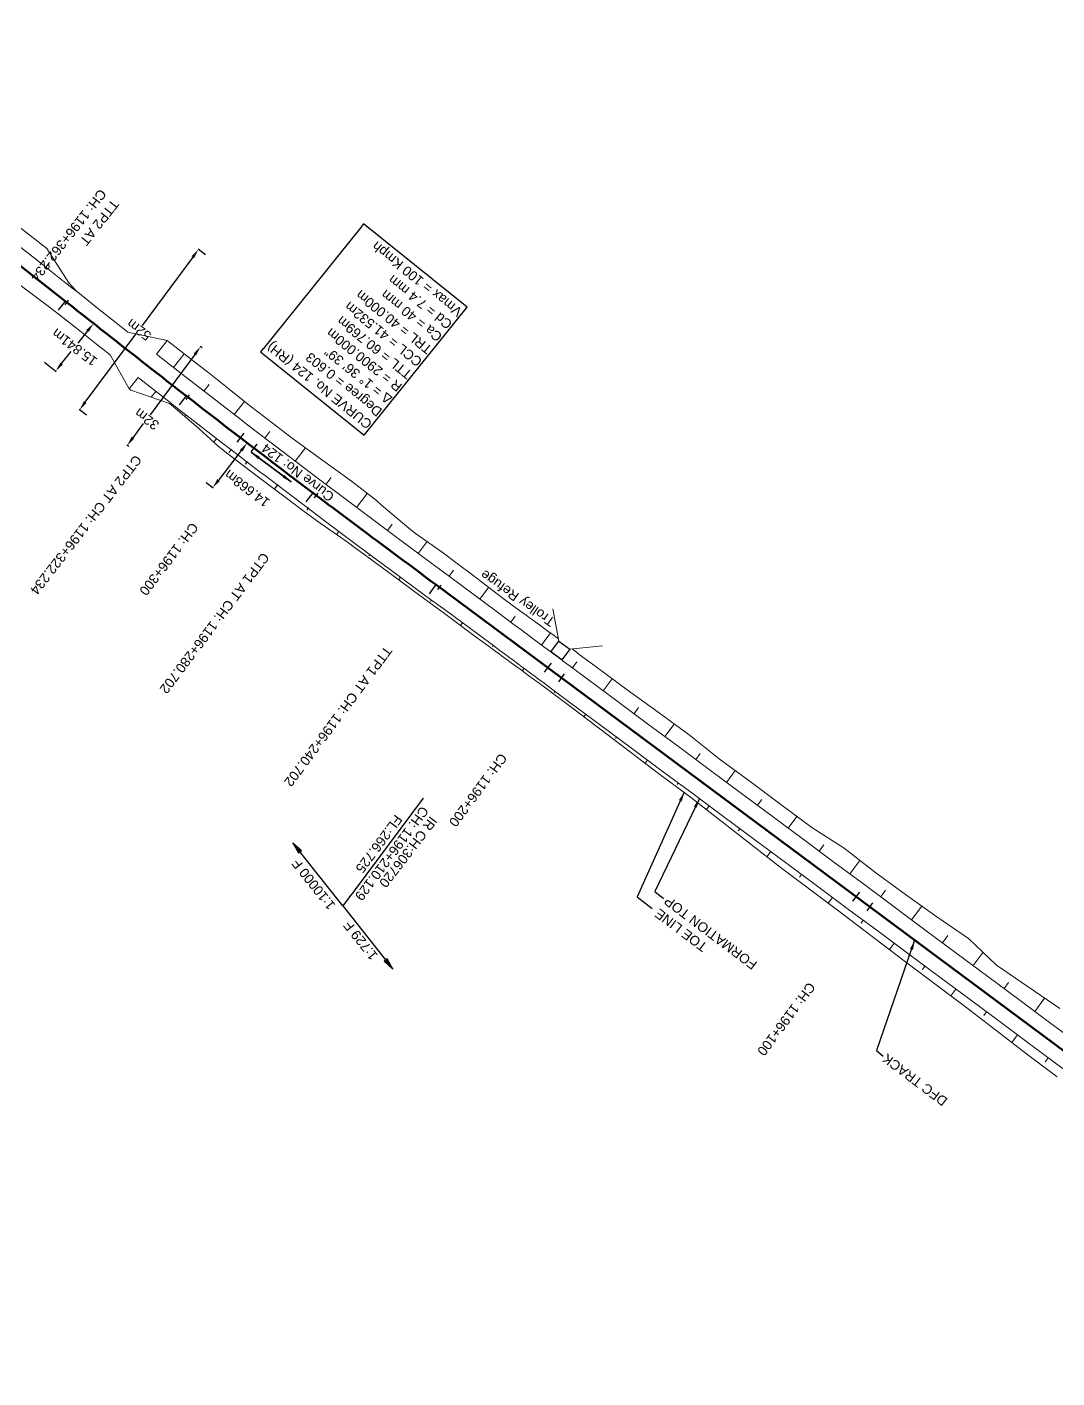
# Model space of a CAD drawing. Header units: metres. Extents: x 638322 to 644522, y 3380053 to 3384620.
# Drawn here: x 639283.6 to 639551.8, y 3383632.1 to 3383983.9 of the extents above; entities that cross this region are included whole.
import ezdxf
from ezdxf.enums import TextEntityAlignment as Align

# ---------------------------------------------------------------- set-up
doc = ezdxf.new("R2010")
doc.units = ezdxf.units.M
doc.header["$MEASUREMENT"] = 0
doc.linetypes.add('CENTER2', pattern=[1.125, 0.75, -0.125, 0.125, -0.125])
doc.layers.get('Defpoints').update_dxf_attribs({"lineweight": 0})
for name, color, linetype, lineweight in [('C-ALIG-DG-CURVE', 1, 'CENTER2', 70), ('C-ALIG-DG-LINE', 1, 'CENTER2', 70), ('C-ALIG-DG-SPIRAL', 1, 'CENTER2', 70), ('C-ALIG-LABL-DG', 1, 'Continuous', 25), ('C-ALIG-LABL-DG-MARK', 1, 'Continuous', 25), ('Chainage', 7, 'Continuous', 0), ('Geometry Survey Points', 7, 'Continuous', 0), ('Proposed Curve_Details', 10, 'Continuous', 0), ('PROPOSED DFCC TOE LINE', 239, 'Continuous', 0), ('PROPOSED DFCC TOE SLOPES', 239, 'Continuous', 0), ('PROPOSED DFCC TRACK', 1, 'Continuous', 0), ('PROPOSED FORMATION LINE - PLAN', 187, 'Continuous', 0)]:
    doc.layers.add(name, color=color, linetype=linetype, lineweight=lineweight)
for name, color, linetype in [('C-ROAD-TEXT', 11, 'Continuous'), ('Dimension', 10, 'Continuous'), ('Layer3', 1, 'Continuous'), ('Trolley Refuse', 10, 'Continuous')]:
    doc.layers.add(name, color=color, linetype=linetype)
doc.styles.add('Arial', font='arial.ttf')
doc.styles.get("Standard").update_dxf_attribs({"font": 'arial.ttf'})
doc.styles.add('Style-Arial', font='arial.ttf')
doc.dimstyles.new('ISO-25', dxfattribs={"dimtxt": 2.5, "dimasz": 2.5, "dimexe": 1.25, "dimexo": 0.625, "dimtad": 1, "dimtxsty": 'Standard', "dimcen": 2.5, "dimadec": 0, "dimazin": 0, "dimtfac": 1, "dimtmove": 0, "dimatfit": 3, "dimfxl": 1, "dimarcsym": 0})
doc.dimstyles.get("Standard").update_dxf_attribs({"dimtxt": 2.5, "dimasz": 2.5, "dimexe": 0.18, "dimexo": 0.0625, "dimgap": 0.09, "dimtad": 0, "dimtih": 1, "dimtoh": 1, "dimdec": 3, "dimzin": 0, "dimdsep": 46, "dimtxsty": 'Standard', "dimcen": 0.09, "dimazin": 0, "dimtfac": 1, "dimtdec": 3, "dimtofl": 0, "dimtmove": 0, "dimatfit": 3, "dimfxl": 1, "dimtolj": 1, "dimtzin": 0, "dimarcsym": 0})

# ---------------------------------------------------------------- blocks, each defined once
blk = doc.blocks.new('*D453')
at = {"layer": 'Defpoints', "color": 0, "transparency": 16777216}
for p in [(639297.8569758534, 3383909.141367697), (639300.8930918018, 3383906.732920218), (639288.0119639076, 3383896.730635035)]:
    blk.add_point(p, dxfattribs=at)
at = {"layer": 'Dimension', "color": 0, "lineweight": -2, "transparency": 16777216}
for p, q in [((639297.9549053139, 3383909.063683588), (639300.9910212622, 3383906.655236109)), ((639299.3394096233, 3383904.774331009), (639296.8418070646, 3383901.625825165)), ((639292.6017620342, 3383896.280776766), (639295.0993645936, 3383899.429282611)), ((639288.1098933681, 3383896.652950926), (639291.1460093164, 3383894.244503448))]:
    blk.add_line(p, q, dxfattribs=at)
at = {"layer": 'Dimension', "color": 0, "transparency": 16777216}
for points in [[(639299.0129780886, 3383905.033278039), (639299.6658411582, 3383904.51538398), (639300.8930918018, 3383906.732920218)], [(639292.2753304995, 3383896.539723795), (639292.9281935692, 3383896.021829736), (639291.048079856, 3383894.322187557)]]:
    blk.add_solid(points, dxfattribs=at)
at = {"layer": 'Dimension', "color": 0, "lineweight": 0, "transparency": 16777216, "insert": (639295.9705858289, 3383900.527553888), "char_height": 2.5, "attachment_point": 5, "rotation": 143, "style": 'Style-Arial'}
blk.add_mtext('\\A1;15.841m', dxfattribs=at)
blk = doc.blocks.new('TerminatorOpen_0.5')
at = {"color": 0, "linetype": 'ByBlock', "lineweight": -2}
for q in [(-1, 0.25), (-1, 0), (-1, -0.25)]:
    blk.add_line((0, 0), q, dxfattribs=at)
blk = doc.blocks.new('*D447')
at = {"layer": 'Defpoints', "color": 0, "transparency": 16777216}
for p in [(639329.3165232255, 3383900.270905477), (639309.7004543259, 3383874.979472059), (639310.2444237622, 3383874.575714055)]:
    blk.add_point(p, dxfattribs=at)
at = {"layer": 'Dimension', "color": 0, "lineweight": -2, "transparency": 16777216}
for p, q in [((639327.2825371718, 3383898.667214732), (639315.631384122, 3383882.970012204)), ((639329.2161507881, 3383900.345406308), (639328.6721813518, 3383900.749164311)), ((639311.1904709432, 3383876.986920808), (639313.9597976366, 3383880.717940543)), ((639310.1440513248, 3383874.650214886), (639309.6000818885, 3383875.05397289))]:
    blk.add_line(p, q, dxfattribs=at)
at = {"layer": 'Dimension', "color": 0, "transparency": 16777216}
for points in [[(639326.9479623805, 3383898.915550835), (639327.6171119635, 3383898.418878629), (639328.7725537892, 3383900.67466348)], [(639310.8558961519, 3383877.235256911), (639311.5250457348, 3383876.738584705), (639309.7004543259, 3383874.979472059)]]:
    blk.add_solid(points, dxfattribs=at)
at = {"layer": 'Dimension', "color": 0, "lineweight": 0, "transparency": 16777216, "insert": (639314.7955908794, 3383881.843976374), "char_height": 2.5, "attachment_point": 5, "rotation": 143, "style": 'Style-Arial'}
blk.add_mtext('\\A1;32m', dxfattribs=at)
blk = doc.blocks.new('*D448')
at = {"layer": 'Defpoints', "color": 0, "transparency": 16777216}
for p in [(639330.1697856272, 3383924.54224516), (639297.2433527864, 3383884.222391332), (639299.1841759135, 3383882.782312664)]:
    blk.add_point(p, dxfattribs=at)
at = {"layer": 'Dimension', "color": 0, "lineweight": -2, "transparency": 16777216}
for p, q in [((639326.7392697178, 3383923.974634754), (639313.5712621324, 3383906.227844778)), ((639330.0694011736, 3383924.616729799), (639328.1285780466, 3383926.056808467)), ((639298.7330455692, 3383886.230080405), (639311.9010531558, 3383903.976870382)), ((639299.0837914599, 3383882.856797304), (639297.1429683326, 3383884.296875971))]:
    blk.add_line(p, q, dxfattribs=at)
at = {"layer": 'Dimension', "color": 0, "transparency": 16777216}
for points in [[(639326.4046548721, 3383924.222916885), (639327.0738845633, 3383923.726352624), (639328.2289625003, 3383925.982323827)], [(639298.3984307235, 3383886.478362536), (639299.0676604146, 3383885.981798274), (639297.2433527864, 3383884.222391332)]]:
    blk.add_solid(points, dxfattribs=at)
at = {"layer": 'Dimension', "color": 0, "lineweight": 0, "transparency": 16777216, "insert": (639312.7361576436, 3383905.10235758), "char_height": 2.5, "attachment_point": 5, "rotation": 143, "style": 'Style-Arial'}
blk.add_mtext('\\A1;52m', dxfattribs=at)
blk = doc.blocks.new('*D472')
at = {"layer": 'Defpoints', "color": 0, "transparency": 16777216}
for p in [(639339.1067824916, 3383877.006085504), (639330.164683731, 3383865.378937718), (639331.9722180888, 3383863.988815993)]:
    blk.add_point(p, dxfattribs=at)
at = {"layer": 'Dimension', "color": 0, "lineweight": -2, "transparency": 16777216}
for p, q in [((639339.2058681543, 3383876.929881623), (639341.0134025121, 3383875.539759898)), ((639339.390239236, 3383873.634250523), (639333.4962957022, 3383865.970529248)), ((639330.2637693938, 3383865.302733837), (639332.0713037516, 3383863.912612112))]:
    blk.add_line(p, q, dxfattribs=at)
at = {"layer": 'Dimension', "color": 0, "transparency": 16777216}
for points in [[(639339.0599536931, 3383873.888263458), (639339.7205247786, 3383873.380237587), (639340.9143168493, 3383875.615963779)], [(639333.1660101593, 3383866.224542184), (639333.8265812448, 3383865.716516313), (639331.9722180888, 3383863.988815993)]]:
    blk.add_solid(points, dxfattribs=at)
at = {"layer": 'Dimension', "color": 0, "lineweight": 0, "transparency": 16777216, "insert": (639340.9050792386, 3383863.742883548), "char_height": 2.5, "attachment_point": 5, "rotation": 143, "style": 'Style-Arial'}
blk.add_mtext('\\A1;14.668m', dxfattribs=at)
blk = doc.blocks.new('Tick Hor')
at = {"color": 1}
blk.add_lwpolyline([(-0.5, 0), (0.5, 0)], dxfattribs=at)
blk = doc.blocks.new('Direction')
h = blk.add_hatch(color=256)
h.dxf.hatch_style = 1
h.paths.add_polyline_path([(-5.536879674100476, 0), (-4.745279411985507, -0.12904957342937), (-4.745279411985507, 0.1348171825749205)])
blk.add_lwpolyline([(-5.536879674100476, 0), (-4.745279411985507, -0.12904957342937), (-4.745279411985507, 0.1348171825749205)], close=True)
blk.add_lwpolyline([(0, 0), (-5.536879674099964, 0)])

msp = doc.modelspace()

# ---------------------------------------------------------------- linework, layer by layer
at = {"color": 1}
for points in [[(639293.5371965193, 3383911.611823081), (639294.418073314, 3383912.80467497)], [(639325.0177062409, 3383886.934490501), (639325.8985830356, 3383888.127342391)], [(639358.4806845894, 3383861.338070147), (639359.361561384, 3383862.530922037)], [(639390.5377337172, 3383837.414432619), (639391.4186105119, 3383838.607284509)]]:
    msp.add_lwpolyline(points, dxfattribs=at)
at = {"layer": 'C-ALIG-DG-LINE', "color": 1, "linetype": 'Continuous', "lineweight": 50, "flags": 128}
for points in [[(639293.5362509077, 3383912.542929498), (639222.178050091, 3383968.726036779)], [(642209.1874147663, 3381744.753001574), (639390.0661458884, 3383838.715355854)]]:
    msp.add_lwpolyline(points, dxfattribs=at)
at = {"layer": 'C-ALIG-DG-SPIRAL', "color": 1, "linetype": 'Continuous', "lineweight": 50, "flags": 128}
for points in [[(639325.0208940936, 3383887.870870828), (639324.0017840061, 3383888.66229168), (639322.9830147874, 3383889.454151274), (639321.9645752545, 3383890.246434845), (639320.9464542066, 3383891.039127643), (639319.9286404246, 3383891.832214931), (639318.9111226732, 3383892.625681987), (639317.8938896998, 3383893.4195141), (639316.8769302368, 3383894.213696571), (639315.8602330011, 3383895.008214713), (639314.8437866952, 3383895.803053851), (639313.8275800076, 3383896.598199321), (639312.8116016138, 3383897.393636468), (639311.7958401766, 3383898.189350647), (639310.7802843472, 3383898.985327224), (639309.764922765, 3383899.781551572), (639308.7497440588, 3383900.578009072), (639307.7347368476, 3383901.374685115), (639306.7198897408, 3383902.171565098), (639305.7051913391, 3383902.968634424), (639304.690630235, 3383903.765878505), (639303.6761950135, 3383904.563282756), (639302.6618742525, 3383905.3608326), (639301.6476565241, 3383906.158513463), (639300.6335303942, 3383906.956310777), (639299.619484424, 3383907.754209975), (639298.6055071702, 3383908.552196498), (639297.5915871861, 3383909.350255786), (639296.5777130213, 3383910.148373283), (639295.5638732231, 3383910.946534436), (639294.5500563373, 3383911.744724691), (639293.5362509077, 3383912.542929498)], [(639390.0661458884, 3383838.715355854), (639389.0303066489, 3383839.484751352), (639387.9944784525, 3383840.254161717), (639386.9586723432, 3383841.023601816), (639385.9228993658, 3383841.793086514), (639384.8871705674, 3383842.562630676), (639383.8514969976, 3383843.332249165), (639382.8158897092, 3383844.10195684), (639381.7803597586, 3383844.871768558), (639380.7449182072, 3383845.641699175), (639379.7095761208, 3383846.411763538), (639378.6743445715, 3383847.181976494), (639377.6392346378, 3383847.952352885), (639376.604257405, 3383848.722907546), (639375.5694239661, 3383849.493655307), (639374.5347454224, 3383850.264610991), (639373.5002328844, 3383851.035789417), (639372.4658974719, 3383851.807205393), (639371.4317503149, 3383852.578873723), (639370.3978025545, 3383853.3508092), (639369.364065343, 3383854.123026611), (639368.3305498452, 3383854.895540731), (639367.2972672384, 3383855.668366327), (639366.2642287131, 3383856.441518158), (639365.2314454743, 3383857.215010969), (639364.1989287413, 3383857.988859495), (639363.1666897488, 3383858.76307846), (639362.1347397474, 3383859.537682576), (639361.1030900042, 3383860.312686543), (639360.0717518035, 3383861.088105045), (639359.0407364477, 3383861.863952758), (639358.0100552569, 3383862.640244339)]]:
    msp.add_lwpolyline(points, dxfattribs=at)
at = {"layer": 'C-ALIG-LABL-DG', "color": 1, "linetype": 'Continuous', "lineweight": 25}
for p, q in [((639293.5362489633, 3383912.542931107), (639293.5362489633, 3383912.542931107)), ((639325.0208921606, 3383887.870872451), (639325.0208921606, 3383887.870872451)), ((639358.0100524182, 3383862.640246666), (639358.0100524182, 3383862.640246666)), ((639390.0661430488, 3383838.71535818), (639390.0661430488, 3383838.71535818))]:
    msp.add_line(p, q, dxfattribs=at)
at = {"layer": 'C-ALIG-LABL-DG-MARK', "color": 1, "linetype": 'Continuous', "lineweight": 25}
for p, q in [((639293.5362509077, 3383912.542929498), (639291.680419094, 3383910.185836314)), ((639325.0208940936, 3383887.870870828), (639323.1813620998, 3383885.501034959)), ((639358.0100552569, 3383862.640244339), (639356.2046499818, 3383860.244307822)), ((639390.0661458884, 3383838.715355854), (639388.2773071171, 3383836.307025343))]:
    msp.add_line(p, q, dxfattribs=at)
at = {"layer": 'Chainage', "color": 1, "lineweight": 0, "flags": 128}
for points in [[(639293.9776349167, 3383912.208249026), (639293.9776349167, 3383912.208249026)], [(639325.4581446383, 3383887.530916446), (639325.4581446383, 3383887.530916446)], [(639358.9211229866, 3383861.934496092), (639358.9211229866, 3383861.934496092)], [(639390.978144143, 3383838.010854434), (639390.978144143, 3383838.010854434)]]:
    msp.add_lwpolyline(points, dxfattribs=at)
at = {"layer": 'Geometry Survey Points', "color": 1, "linetype": 'Continuous', "flags": 128}
for points in [[(639293.9776349167, 3383912.208249026), (639293.9859775103, 3383912.138032211), (639293.9776349167, 3383912.208249026), (639294.0478517318, 3383912.21659162), (639293.9776349167, 3383912.208249026), (639293.9692923231, 3383912.27846584), (639293.9776349167, 3383912.208249026), (639293.9074181017, 3383912.199906432)], [(639293.9776349167, 3383912.208249026), (639293.9859775103, 3383912.138032211), (639293.9776349167, 3383912.208249026), (639294.0478517318, 3383912.21659162), (639293.9776349167, 3383912.208249026), (639293.9692923231, 3383912.27846584), (639293.9776349167, 3383912.208249026), (639293.9074181017, 3383912.199906432)], [(639325.4581446383, 3383887.530916446), (639325.4669712835, 3383887.460758836), (639325.4581446383, 3383887.530916446), (639325.528302249, 3383887.539743092), (639325.4581446383, 3383887.530916446), (639325.4493179929, 3383887.601074057), (639325.4581446383, 3383887.530916446), (639325.3879870275, 3383887.5220898)], [(639325.4581446383, 3383887.530916446), (639325.4669712835, 3383887.460758836), (639325.4581446383, 3383887.530916446), (639325.528302249, 3383887.539743092), (639325.4581446383, 3383887.530916446), (639325.4493179929, 3383887.601074057), (639325.4581446383, 3383887.530916446), (639325.3879870275, 3383887.5220898)], [(639358.9211229866, 3383861.934496092), (639358.9309678974, 3383861.864474111), (639358.9211229866, 3383861.934496092), (639358.9911449669, 3383861.944341003), (639358.9211229866, 3383861.934496092), (639358.9112780758, 3383862.004518072), (639358.9211229866, 3383861.934496092), (639358.8511010063, 3383861.924651181)], [(639358.9211229866, 3383861.934496092), (639358.9309678974, 3383861.864474111), (639358.9211229866, 3383861.934496092), (639358.9911449669, 3383861.944341003), (639358.9211229866, 3383861.934496092), (639358.9112780758, 3383862.004518072), (639358.9211229866, 3383861.934496092), (639358.8511010063, 3383861.924651181)], [(639390.978144143, 3383838.010854434), (639390.9884717261, 3383837.940902014), (639390.978144143, 3383838.010854434), (639391.0480965629, 3383838.021182018), (639390.978144143, 3383838.010854434), (639390.9678165601, 3383838.080806854), (639390.978144143, 3383838.010854434), (639390.9081917233, 3383838.000526851)], [(639390.978144143, 3383838.010854434), (639390.9884717261, 3383837.940902014), (639390.978144143, 3383838.010854434), (639391.0480965629, 3383838.021182018), (639390.978144143, 3383838.010854434), (639390.9678165601, 3383838.080806854), (639390.978144143, 3383838.010854434), (639390.9081917233, 3383838.000526851)]]:
    msp.add_lwpolyline(points, dxfattribs=at)
at = {"layer": 'Layer3', "color": 1, "linetype": 'Continuous', "lineweight": -3}
msp.add_lwpolyline([(639993.3144478363, 3383390.639833875), (639390.0661430488, 3383838.71535818), (639389.0303038093, 3383839.484753678), (639387.994475613, 3383840.254164043), (639386.9586695037, 3383841.023604142), (639385.9228965263, 3383841.79308884), (639384.887167728, 3383842.562633003), (639383.8514941583, 3383843.332251491), (639382.8158868698, 3383844.101959167), (639381.7803569193, 3383844.871770885), (639380.7449153678, 3383845.641701502), (639379.7095732816, 3383846.411765865), (639378.6743417324, 3383847.181978821), (639377.6392317987, 3383847.952355213), (639376.6042545659, 3383848.722909873), (639375.569421127, 3383849.493657634), (639374.5347425834, 3383850.264613318), (639373.5002300454, 3383851.035791744), (639372.4658946329, 3383851.80720772), (639371.4317474759, 3383852.57887605), (639370.3977997155, 3383853.350811528), (639369.3640625041, 3383854.123028938), (639368.3305470063, 3383854.895543058), (639367.2972643995, 3383855.668368655), (639366.2642258742, 3383856.441520486), (639365.2314426355, 3383857.215013296), (639364.1989259025, 3383857.988861822), (639363.16668691, 3383858.763080787), (639362.1347369086, 3383859.537684903), (639361.1030871654, 3383860.31268887), (639360.0717489648, 3383861.088107373), (639359.0407336089, 3383861.863955085), (639358.0100524182, 3383862.640246666, -0.003580351443953621), (639325.0208921606, 3383887.870872451), (639324.0017820728, 3383888.662293303), (639322.9830128538, 3383889.454152896), (639321.9645733207, 3383890.246436466), (639320.9464522722, 3383891.039129264), (639319.92863849, 3383891.832216552), (639318.9111207381, 3383892.625683608), (639317.8938877645, 3383893.41951572), (639316.8769283011, 3383894.213698191), (639315.860231065, 3383895.008216332), (639314.8437847586, 3383895.80305547), (639313.8275780707, 3383896.59820094), (639312.8115996766, 3383897.393638086), (639311.7958382391, 3383898.189352265), (639310.7802824094, 3383898.985328841), (639309.7649208267, 3383899.781553188), (639308.7497421202, 3383900.578010688), (639307.7347349086, 3383901.37468673), (639306.7198878014, 3383902.171566713), (639305.7051893993, 3383902.968636039), (639304.6906282948, 3383903.765880119), (639303.6761930729, 3383904.56328437), (639302.6618723115, 3383905.360834213), (639301.6476545827, 3383906.158515076), (639300.6335284524, 3383906.956312389), (639299.6194824819, 3383907.754211587), (639298.6055052278, 3383908.552198109), (639297.5915852432, 3383909.350257397), (639296.5777110781, 3383910.148374894), (639295.5638712796, 3383910.946536046), (639294.5500543932, 3383911.744726301), (639293.5362489633, 3383912.542931107), (639222.1780455675, 3383968.726040364)], format="xyb", dxfattribs=at)
at = {"layer": 'Layer3', "color": 212, "linetype": 'Continuous', "lineweight": -3}
msp.add_circle((639341.2822564587, 3383874.950628778), 0.015, dxfattribs=at)
msp.add_circle((639341.2822564587, 3383874.950628778), 0.015, dxfattribs=at)
msp.add_circle((639341.2822564587, 3383874.950628778), 0.015, dxfattribs=at)
msp.add_circle((639341.2822564587, 3383874.950628778), 0.015, dxfattribs=at)
at = {"layer": 'PROPOSED DFCC TOE LINE', "lineweight": 0}
for points in [[(639280.881479365, 3383932.377225686, 265.1421857528412), (639288.7816131874, 3383926.245913677, 265.2860334090578), (639294.5036864867, 3383917.349198838, 266.3007882874092), (639296.3493806334, 3383915.217925041, 266.5672187612051), (639301.9792740721, 3383910.680222408, 266.5855500012499), (639306.7731525762, 3383906.908155593, 266.5861602021313), (639309.836316913, 3383904.500594888, 266.58655000125), (639320.0986246336, 3383902.314746252, 266.389506966903), (639320.5405179637, 3383901.964973436, 266.3833119086729), (639328.3789232603, 3383895.792572207, 266.2961434496085), (639330.5553485733, 3383894.093630221, 266.2848455797744), (639336.2203181515, 3383889.6320858, 266.1685089518119), (639341.5358187462, 3383885.402290663, 265.9577078146299), (639344.02733304, 3383883.426304269, 265.858437254107), (639351.977840491, 3383877.406977759, 265.9501497814276), (639352.6602938512, 3383876.896991692, 265.9654783748181), (639359.9823649738, 3383871.459413208, 266.1527281395109), (639363.9639027986, 3383868.62894422, 266.4321978222615), (639368.0813338832, 3383865.637033289, 266.6005435869218), (639374.5642113818, 3383860.593825883, 266.3022816637334), (639375.8968158332, 3383859.426422073, 266.0273261659908), (639383.5232376684, 3383852.947822204, 264.7555674239539), (639384.7870895615, 3383852.029132018, 264.7905005111416), (639391.6617914574, 3383847.144950279, 264.6247296842776), (639395.5972757012, 3383844.231841078, 264.6211940920059), (639399.6596755595, 3383841.143259658, 264.6503613639274), (639407.6133463526, 3383835.080697368, 264.8079806193004), (639411.2501759111, 3383832.430202681, 264.889703564442), (639412.404704481, 3383831.5887482, 264.9156435207053), (639413.5591920582, 3383830.747238525, 264.9415758052445), (639414.7136386428, 3383829.905673658, 264.9675004180838), (639415.6948860092, 3383829.190300124, 264.9895303071665), (639415.8680442349, 3383829.064053596, 264.9934173592916), (639417.0224088343, 3383828.222378342, 265.0193266287475), (639418.1767324411, 3383827.380647894, 265.0452282265677), (639419.3310150554, 3383826.538862254, 265.0711221526726), (639420.4852566771, 3383825.697021421, 265.0970084070798), (639421.6394573061, 3383824.855125393, 265.12288698981), (639421.9869606931, 3383824.601624152, 265.1306764055022)], [(639551.8214391796, 3383710.586035125, 265.5421297269851), (639543.8102907944, 3383716.571208503, 265.5425379914606), (639535.8985300334, 3383722.690199249, 265.6262904042275), (639527.9477671153, 3383728.756676758, 265.6773365158757), (639519.936799447, 3383734.742093456, 265.6778963254062), (639511.9515651986, 3383740.762158115, 265.700035581698), (639504.030320941, 3383746.868380103, 265.7758353550477), (639496.0577420245, 3383752.90548414, 265.8085870782023), (639488.035007813, 3383758.875058142, 265.7992797385508), (639480.0662800418, 3383764.917347433, 265.8352609424597), (639472.1635244294, 3383771.048462881, 265.9265648631538), (639464.274531613, 3383777.198108817, 266.0294099440786), (639456.3795057663, 3383783.339631768, 266.1271958662014), (639448.3596381862, 3383789.313065457, 266.1202924170146), (639440.3824869182, 3383795.344013193, 266.1492098725945), (639432.421136672, 3383801.396235723, 266.1913776973514), (639424.456490242, 3383807.444020209, 266.2307814191186), (639420.0529469511, 3383810.73935053, 266.2331764702911), (639418.9091167011, 3383811.595209431, 266.2338192232111), (639417.765180907, 3383812.450926226, 266.2345032995057), (639416.61199568, 3383813.294189409, 266.227560846706), (639416.4369318312, 3383813.417870169, 266.224781351302), (639415.4501518469, 3383814.125794482, 266.2134873184395), (639414.2988800195, 3383814.971633903, 266.2084090579708), (639413.1475191258, 3383815.817353403, 266.2033859387895), (639411.9960691656, 3383816.662952982, 266.1984179607967), (639410.8445301395, 3383817.508432642, 266.1935051239523), (639409.6929020471, 3383818.353792381, 266.188647428264), (639408.5411848883, 3383819.199032199, 266.1838448737768), (639408.3684196325, 3383819.325807828, 266.1831292465494), (639407.3893786634, 3383820.044152097, 266.1790974604561), (639406.2374833721, 3383820.889152074, 266.1744051883416), (639405.0854990147, 3383821.734032131, 266.1697680573124), (639403.933425591, 3383822.578792267, 266.1651860674876), (639400.304254027, 3383825.239597822, 266.1508396470209), (639392.2826462537, 3383831.210688483, 266.1552002582925), (639388.1687576063, 3383834.229944427, 266.2101696589393), (639384.2303895302, 3383837.141331443, 266.2041035795263), (639377.4451969437, 3383842.159679409, 266.1931756195922), (639376.1874722051, 3383843.090523818, 266.1910294149848), (639368.1191729289, 3383849.012704725, 266.1531177814667), (639366.6564725905, 3383850.014600761, 266.1164965618181), (639359.9141699747, 3383854.760361368, 265.9936460275906), (639355.7696115067, 3383857.753504456, 265.9435159066173), (639351.8348273948, 3383860.683933363, 265.9272565129202), (639344.5261451126, 3383866.209448449, 265.9188336575317), (639343.829739214, 3383866.707643893, 265.9060209288901), (639335.8499599952, 3383872.765005468, 265.8885651949357), (639333.3803275682, 3383874.793694289, 265.9407073420725), (639328.3198021333, 3383879.404962626, 266.2217963697361), (639322.8060413762, 3383884.113782311, 266.3943814502741), (639320.6630585478, 3383885.874676699, 266.4317172214279), (639310.6635442338, 3383889.341741275, 264.721597622), (639310.2180684594, 3383889.69034845, 264.7215411562147), (639305.2032953205, 3383898.602704508, 266.58655000125), (639302.13710258, 3383901.012645399, 266.5861602021313), (639297.3400357097, 3383904.787220845, 266.5855500012499), (639291.6581496287, 3383909.261642669, 266.584826868798), (639289.4830945381, 3383910.974739067, 266.58455000125), (639281.4492100471, 3383916.936232803, 266.4630887123288)], [(639425.5521906065, 3383821.972500899, 265.165694536901), (639426.2223450928, 3383821.441877855, 265.1139392102497), (639427.3374112343, 3383820.547290416, 265.0091978618813), (639431.8022585541, 3383817.334500994, 264.6484373168822), (639439.8183722713, 3383811.356013033, 264.6721284614375), (639447.9062592989, 3383805.474162009, 264.6356321785677), (639455.9978868845, 3383799.597347341, 264.5959991508295), (639463.8172676739, 3383793.353974462, 264.7846659489373), (639471.8841424062, 3383787.443832087, 265.0562792252177), (639479.8763633227, 3383781.433174409, 264.9499875910876), (639487.9032890213, 3383775.469243904, 264.824141647348), (639496.3531207101, 3383770.074721986, 264.4841269972459), (639504.2750380789, 3383763.969406289, 264.5868090066984), (639512.2945309225, 3383757.995468047, 264.6076664943697), (639520.4827024906, 3383752.248642016, 264.4870739304424), (639528.7183521758, 3383746.565741417, 264.326667322818), (639536.0436859581, 3383739.657174343, 264.9498516513249), (639544.27326741, 3383733.96610336, 264.7743125115804), (639552.522363381, 3383728.301307092, 264.6026301615594)]]:
    msp.add_polyline3d(points, dxfattribs=at)
at = {"layer": 'PROPOSED DFCC TOE SLOPES'}
for p, q in [((639289.4197910274, 3383922.581501119, 266.0745731530886), (639288.4737124637, 3383921.380300184, 266.582160202148)), ((639296.3296533485, 3383915.192878037, 266.583160202148), (639296.3493806333, 3383915.217925041, 266.5672187612047)), ((639317.2865067213, 3383898.721700014, 266.5858268688146), (639320.0983000314, 3383902.314815391, 266.3895131994795)), ((639321.7535078751, 3383895.235009479, 266.5863941248802), (639324.544640254, 3383898.811902319, 266.3387833143043)), ((639312.5099400071, 3383892.618675319, 266.5808268688647), (639310.2182598836, 3383889.690198652, 264.7215411804784)), ((639317.1329880732, 3383889.010217153, 266.5814126963397), (639315.9590324025, 3383887.505672155, 265.6272334180221)), ((639331.0215427576, 3383890.868495351, 266.4172071485421), (639329.6457853251, 3383889.094021221, 266.5873952999625)), ((639337.5594412623, 3383882.980601289, 266.588396612271), (639340.2253580926, 3383886.445086163, 266.0096778203007)), ((639324.8737077886, 3383882.673725977, 266.4584146068324), (639325.0256492052, 3383882.869722414, 266.5824114736903)), ((639346.8072111192, 3383878.613120264, 266.2475128558933), (639345.4961684108, 3383876.89717101, 266.5893979246447)), ((639332.9395255701, 3383876.756587803, 266.5834101137175), (639332.2333724429, 3383875.838826445, 266.0044154500804)), ((639353.4517124577, 3383870.838373761, 266.5903992371279), (639356.1074378659, 3383874.337044402, 266.0536333373732)), ((639340.4596954472, 3383870.127899936, 266.2410729192138), (639340.8765590986, 3383870.673556714, 266.5844087538131)), ((639348.8323087111, 3383864.61502943, 266.5854073940141), (639348.0311887733, 3383863.559562892, 265.9228730280701)), ((639362.8064342965, 3383866.636135818, 266.5163464276485), (639361.426531218, 3383864.804958402, 266.5914005471532)), ((639369.4243332221, 3383858.802036732, 266.5924016622792), (639372.1638999942, 3383862.461093647, 266.4127143367056)), ((639356.4223393257, 3383858.070968594, 266.2665804424868), (639356.8072843844, 3383858.581821756, 266.5864060369183)), ((639378.6462068319, 3383854.440672465, 265.9802550970427), (639377.4364316146, 3383852.818210946, 266.5934024575404)), ((639364.8051360373, 3383852.578966229, 266.5874048817217), (639364.1867342137, 3383851.75299605, 266.0714958111404)), ((639385.4578005708, 3383846.846812391, 266.5944029518524), (639387.7476957056, 3383849.925747947, 264.7191109242233)), ((639372.5688730449, 3383846.262053925, 266.380631544732), (639372.8172686697, 3383846.595186261, 266.5884040576153)), ((639394.6608527349, 3383842.466108589, 265.6091595753527), (639393.4846012295, 3383840.882714126, 266.5954031345999)), ((639380.8386446674, 3383840.623797164, 266.5894035448256), (639380.3716324841, 3383839.995279261, 266.1978888196858)), ((639401.5126015142, 3383834.920230464, 266.5964031345999), (639403.7939936377, 3383837.99193978, 264.7322918528692)), ((639388.6441036155, 3383834.357136277, 266.398772695272), (639388.8706502719, 3383834.666926392, 266.5907001656093)), ((639396.9811139302, 3383828.818950247, 266.5964031346), (639396.4572980404, 3383828.103178741, 266.1529308836047)), ((639410.6774401846, 3383830.488407411, 265.7499380570644), (639409.5406017988, 3383828.957746801, 266.5974982870508)), ((639417.5686020831, 3383822.995263137, 266.6021231682857), (639419.894977512, 3383826.127538823, 265.0837701765788)), ((639404.7527214404, 3383822.511254524, 266.3824615573833), (639405.0091142148, 3383822.856466584, 266.5974982870508)), ((639426.7503216582, 3383818.586168853, 265.7882143195393), (639425.5966023675, 3383817.032779474, 266.6130145699987)), ((639413.0371144994, 3383816.893982921, 266.6021231682858), (639412.558667616, 3383816.249793028, 266.2008453148429)), ((639433.6246026518, 3383811.070295811, 266.6267379158567), (639435.9690344644, 3383814.226882952, 264.6607519738223)), ((639420.8384557054, 3383810.626321206, 266.4229435432616), (639421.0651147837, 3383810.931499258, 266.6130145699991)), ((639429.0931150682, 3383804.969015595, 266.6267379158571), (639428.5965134562, 3383804.300381833, 266.2102993645445)), ((639442.8375294424, 3383806.703219509, 265.6468094776579), (639441.6526029364, 3383805.107812148, 266.6404612617149)), ((639449.6806032208, 3383799.145328485, 266.654184607573), (639452.1122873182, 3383802.419393744, 264.6150309307486)), ((639436.8402809413, 3383798.628411192, 266.4049600618793), (639437.1211153527, 3383799.006531932, 266.6404612617154)), ((639445.1491156373, 3383793.044048269, 266.6541846075734), (639444.5290101473, 3383792.20912656, 266.1341785791842)), ((639458.885502262, 3383794.76744347, 265.6809880529588), (639457.7086035054, 3383793.182844822, 266.667907953431)), ((639465.7366037897, 3383787.220361159, 266.6816312992891), (639468.0104291597, 3383790.281882456, 264.9258505299498)), ((639452.852740638, 3383786.644819616, 266.3958943916667), (639453.1771159216, 3383787.081564606, 266.6679079534315)), ((639474.9015514565, 3383782.788684861, 265.8481917394708), (639473.7646040743, 3383781.257877496, 266.6953546451473)), ((639461.2051162061, 3383781.119080943, 266.6816312992894), (639460.4833402016, 3383780.147268139, 266.0763667438812)), ((639481.7926043588, 3383775.295393833, 266.7090779910054), (639484.0487593008, 3383778.333123332, 264.884572869533)), ((639468.8041732848, 3383774.57906007, 266.3356528580812), (639469.2331164906, 3383775.156597279, 266.6953546451477)), ((639477.2611167752, 3383769.194113616, 266.7090779910058), (639476.2713767965, 3383767.861509072, 265.8791050851794)), ((639491.0580580881, 3383770.999040791, 265.6851016845483), (639489.8206046433, 3383769.33291017, 266.7228013368634)), ((639497.8486049278, 3383763.370426507, 266.7365246827216), (639500.4709333583, 3383766.901178887, 264.5375011057585)), ((639484.7487708984, 3383762.504097707, 266.269679624766), (639485.2891170596, 3383763.231629954, 266.7228013368638)), ((639507.1600878359, 3383759.136048017, 265.673949378685), (639505.8766052122, 3383757.407942844, 266.7502480285797)), ((639493.317117344, 3383757.26914629, 266.7365246827218), (639492.2052250563, 3383755.772073576, 265.8041176937018)), ((639513.9046054967, 3383751.445459181, 266.7639713744377), (639516.5507425037, 3383755.008267876, 264.5449824796398)), ((639500.773503087, 3383750.537030044, 266.2709053805428), (639501.3451176286, 3383751.306662627, 266.7502480285801)), ((639523.348099489, 3383747.388822902, 265.5906946480472), (639521.9326057812, 3383745.482975517, 266.7776947202958)), ((639509.3731179131, 3383745.344178964, 266.7639713744381), (639508.1477837061, 3383743.694365914, 265.7364346328602)), ((639529.9606060657, 3383739.520491855, 266.791418066154), (639532.5260606759, 3383742.974668251, 264.6505985367797)), ((639516.7517040791, 3383738.507311903, 266.2331111582869), (639517.4011181975, 3383739.381695302, 266.7776947202962)), ((639525.429118482, 3383733.419211639, 266.7914180661544), (639524.1009004411, 3383731.630873856, 265.6776053364122)), ((639539.1550143735, 3383735.128481918, 265.8318739092487), (639537.9886063501, 3383733.558008192, 266.8051414120121)), ((639546.0166066346, 3383727.595524528, 266.8188647578701), (639548.5611474956, 3383731.02154226, 264.6850720260402)), ((639532.7688462234, 3383726.530024862, 266.2279720795269), (639533.4571187665, 3383727.456727975, 266.8051414120125)), ((639541.4851190511, 3383721.494244312, 266.8188647578705), (639540.0110632767, 3383719.50954786, 265.5827559000745)), ((639548.74380253, 3383714.495938015, 266.1874569396574), (639549.5131193354, 3383715.531760649, 266.8325881037285))]:
    msp.add_line(p, q, dxfattribs=at)
at = {"layer": 'PROPOSED DFCC TOE SLOPES', "flags": 128}
for points in [[(639294.2422116362, 3383916.991089754), (639294.297655501, 3383917.060875492)], [(639341.3849245319, 3383879.974743354), (639341.5004894068, 3383880.125114425)], [(639336.8138781432, 3383874.028691619), (639336.1373643022, 3383873.148423195)], [(639345.465277942, 3383876.851112417), (639345.512542524, 3383876.912857518)], [(639340.9007832085, 3383870.900042582), (639340.5587731411, 3383870.455024839)], [(639340.9122293878, 3383870.89128395), (639340.5719380695, 3383870.444962668)], [(639353.4054062393, 3383870.797274035), (639353.4659451642, 3383870.877030847)], [(639357.2660433103, 3383867.86735687), (639357.3166180099, 3383867.934284443)], [(639348.8644924975, 3383864.828187622), (639348.184211081, 3383863.935940135)], [(639348.8773281538, 3383864.818446376), (639348.2008729393, 3383863.923265476)], [(639356.8555685929, 3383858.789582116), (639356.5359331751, 3383858.366595472)], [(639356.8639096656, 3383858.783313935), (639356.5455282573, 3383858.359540594)]]:
    msp.add_lwpolyline(points, dxfattribs=at)
at = {"layer": 'PROPOSED DFCC TOE SLOPES', "elevation": 266.893523481134, "flags": 128}
for points in [[(639422.1048360133, 3383823.990349005), (639420.4745181188, 3383832.444814356)], [(639424.9164304525, 3383821.905897827), (639433.4797894092, 3383822.803006605)]]:
    msp.add_lwpolyline(points, dxfattribs=at)
at = {"layer": 'PROPOSED FORMATION LINE - PLAN', "lineweight": 0, "extrusion": (0.01216295721070906, 0.01592261641851104, 0.9997992462281012), "elevation": 61923.09109227904, "flags": 128}
msp.add_lwpolyline([(1546124.196260352, -3076564.221129649), (1546126.964631964, -3076564.262145542), (1546136.963534447, -3076564.410288195), (1546146.962436936, -3076564.55843087), (1546156.961339416, -3076564.706573508), (1546166.960241903, -3076564.85471617), (1546176.959144386, -3076565.002858835), (1546186.95804687, -3076565.151001487), (1546196.95694935, -3076565.299144128), (1546206.955851837, -3076565.447286799), (1546213.208013572, -3076565.53991813), (1546216.954770355, -3076565.609416534), (1546226.542042598, -3076565.784209345), (1546226.955978402, -3076565.791578597), (1546236.960640294, -3076565.962327783), (1546239.882194107, -3076566.008823583), (1546246.968934053, -3076566.113318243), (1546253.228873227, -3076566.19397561), (1546256.980852523, -3076566.222208889), (1546266.993877449, -3076566.274617824), (1546268.914501466, -3076566.280856193), (1546277.007021409, -3076566.293656477), (1546284.600369449, -3076566.285845908), (1546287.020049245, -3076566.270277997), (1546297.030428645, -3076566.187712323), (1546297.947903623, -3076566.178866905), (1546307.037254453, -3076566.082162792), (1546311.28914137, -3076566.03238816), (1546317.040639217, -3076565.961979379), (1546324.624371941, -3076565.866197001), (1546327.040905576, -3076565.844549356), (1546337.040504016, -3076565.754971632), (1546347.040102459, -3076565.665393911), (1546357.039700904, -3076565.5758162), (1546367.03929935, -3076565.48623849), (1546377.038897793, -3076565.396660769), (1546387.038496236, -3076565.307083047), (1546397.038094677, -3076565.217505326), (1546407.037693121, -3076565.127927602), (1546417.037291564, -3076565.038349884), (1546427.036890006, -3076564.948772153), (1546437.036488445, -3076564.859194425), (1546447.036086887, -3076564.769616704), (1546457.035685332, -3076564.680038987), (1546467.035283773, -3076564.590461263), (1546477.034882217, -3076564.500883545), (1546487.034480663, -3076564.41130584), (1546497.034079108, -3076564.321728122), (1546507.033677549, -3076564.232150398), (1546517.033275988, -3076564.142572667), (1546522.852288904, -3076564.090445179), (1546524.670397714, -3076564.074157089), (1546526.488506521, -3076564.057866485), (1546527.032874431, -3076564.052988354), (1546528.306615329, -3076564.041573403), (1546530.124724139, -3076564.025277823), (1546531.94283294, -3076564.008979729), (1546533.760941748, -3076563.992679161), (1546535.579050557, -3076563.976376103), (1546537.032472877, -3076563.963341431), (1546537.397159368, -3076563.960070565), (1546539.215268173, -3076563.943762515), (1546541.033376985, -3076563.927451993), (1546542.851485786, -3076563.911138942), (1546547.03207132, -3076563.873625683), (1546557.031669765, -3076563.783897173), (1546567.031268207, -3076563.694168659), (1546577.030866649, -3076563.604440147), (1546584.04425298, -3076563.541507538), (1546587.03078726, -3076563.537085881), (1546597.033259854, -3076563.519793855), (1546604.050347275, -3076563.502538464), (1546607.038196444, -3076563.470822697), (1546617.043173244, -3076563.355340865), (1546621.572071965, -3076563.29836732), (1546627.047975012, -3076563.225569197), (1546637.052581339, -3076563.081507984), (1546639.093231468, -3076563.050368689), (1546647.055114333, -3076562.864050486), (1546657.05442924, -3076562.622745784), (1546659.093676546, -3076562.573120156), (1546667.052813797, -3076562.439137217), (1546677.051398837, -3076562.270822483), (1546687.049983872, -3076562.102507741), (1546697.048568916, -3076561.93419303), (1546707.047153949, -3076561.765878282), (1546717.045738996, -3076561.597563577), (1546727.044324033, -3076561.429248841), (1546737.042909069, -3076561.260934103), (1546747.041494112, -3076561.092619392), (1546757.040079148, -3076560.924304648), (1546767.038664193, -3076560.755989941), (1546777.03724923, -3076560.5876752), (1546787.035834265, -3076560.419360464), (1546797.034419313, -3076560.251045753), (1546807.033004344, -3076560.082731009), (1546817.031589388, -3076559.914416299), (1546827.030174425, -3076559.746101564), (1546837.028759468, -3076559.577786849), (1546847.027344508, -3076559.409472118), (1546857.025929542, -3076559.241157372), (1546867.024514585, -3076559.072842662), (1546877.023099626, -3076558.904527928), (1546887.021684665, -3076558.73621321), (1546897.0202697, -3076558.567898464), (1546907.01885474, -3076558.399583736), (1546917.017439778, -3076558.231269007), (1546927.016024818, -3076558.062954281), (1546937.014609862, -3076557.894639573), (1546947.013194896, -3076557.726324823), (1546957.011779936, -3076557.558010097), (1546967.010364976, -3076557.389695371), (1546977.008950015, -3076557.221380644), (1546987.007535056, -3076557.053065923), (1546997.0061201, -3076556.8847512), (1547005.91049624, -3076556.734856222), (1547007.004794477, -3076556.720539386), (1547017.006066279, -3076556.58767155), (1547019.245779218, -3076556.556873853), (1547027.010667736, -3076556.444835304), (1547032.586950051, -3076556.357610827), (1547037.018514716, -3076556.283088281), (1547045.933763297, -3076556.115862488), (1547047.029351008, -3076556.089377588), (1547057.040031089, -3076555.827536842), (1547058.185468739, -3076555.795295895), (1547067.04971246, -3076555.529952563), (1547070.435656396, -3076555.421191796), (1547077.058267451, -3076555.19662859), (1547082.684092216, -3076554.993557291), (1547087.06460254, -3076554.8112923), (1547096.020787823, -3076554.420427328), (1547097.065799842, -3076554.3734507), (1547107.062409868, -3076553.912884518), (1547109.34925912, -3076553.805235373), (1547117.054874485, -3076553.438529831), (1547122.670555012, -3076553.169161503), (1547127.044716539, -3076552.975583235), (1547137.03494026, -3076552.533466479), (1547147.025163972, -3076552.091349686), (1547157.015387692, -3076551.649232928), (1547167.005611403, -3076551.207116131), (1547176.995835125, -3076550.764999376), (1547186.986058835, -3076550.322882579), (1547196.976282556, -3076549.880765819), (1547206.966506268, -3076549.438649027), (1547216.956729984, -3076548.996532253), (1547226.946953699, -3076548.554415474), (1547236.937177416, -3076548.1122987), (1547246.927401133, -3076547.670181926), (1547256.917624852, -3076547.228065157), (1547264.145105349, -3076546.908213438), (1547266.907745984, -3076546.785978107), (1547270.71955806, -3076546.618222601)], dxfattribs=at)
at = {"layer": 'PROPOSED FORMATION LINE - PLAN', "lineweight": 0}
for points in [[(639557.8996526559, 3383718.76985621, 266.8391780544097), (639549.8716523715, 3383724.732339873, 266.8254547085516), (639541.843652087, 3383730.694823536, 266.8117313626935), (639533.8156518025, 3383736.657307199, 266.7980080168354), (639525.787651518, 3383742.619790862, 266.7842846709773), (639517.7596512336, 3383748.582274525, 266.7705613251192), (639509.731650949, 3383754.544758189, 266.756837979261), (639501.7036506645, 3383760.507241852, 266.743114633403), (639493.6756503801, 3383766.469725514, 266.7293912875448), (639485.6476500956, 3383772.432209177, 266.7156679416867), (639477.6196498111, 3383778.394692841, 266.7019445958286), (639469.5916495266, 3383784.357176504, 266.6882212499705), (639461.5636492422, 3383790.319660167, 266.6744979041125), (639453.5356489577, 3383796.28214383, 266.6607745582543), (639445.5076486731, 3383802.244627493, 266.6470512123962), (639437.4796483887, 3383808.207111156, 266.6333278665381), (639429.4516481041, 3383814.169594819, 266.61960452068), (639425.0362479477, 3383817.448960834, 266.6120566804581), (639423.8893907642, 3383818.300744215, 266.6101611175083), (639422.7425335809, 3383819.152527594, 266.6083953846181), (639421.5956763972, 3383820.004310975, 266.6067594817879), (639421.4236478198, 3383820.132078482, 266.6065252942059), (639420.4488192138, 3383820.856094356, 266.6052534090174), (639419.3019620302, 3383821.707877736, 266.6038771663067), (639418.1551048468, 3383822.559661116, 266.6026307536557), (639417.0082476634, 3383823.411444497, 266.6015141710645), (639415.8613904798, 3383824.263227877, 266.6005274185331), (639414.7145332963, 3383825.115011258, 266.5996704960614), (639413.5676761128, 3383825.966794638, 266.5989434036496), (639413.3956475352, 3383826.094562145, 266.5988455376304), (639412.4208189293, 3383826.818578018, 266.5983461412976), (639411.2739617458, 3383827.670361399, 266.5978787090053), (639410.1271045624, 3383828.52214478, 266.5975411067727), (639408.9802473788, 3383829.37392816, 266.5973333346), (639405.3676472508, 3383832.057045808, 266.5968833346), (639397.3396469662, 3383838.019529471, 266.5958833346), (639393.2430737455, 3383841.062099232, 266.5953730489652), (639389.3120626638, 3383843.981914361, 266.5948833346), (639382.5434419618, 3383849.01307406, 266.5940397156319), (639381.2893972694, 3383849.94614072, 266.5938833346), (639373.2770257546, 3383855.918707239, 266.5928833345999), (639371.8606800861, 3383856.976955503, 266.5927063822986), (639365.2801157914, 3383861.906493471, 266.5918833346), (639361.207042096, 3383864.970046649, 266.5913730489653), (639357.3034585658, 3383867.916440656, 266.5908833345999), (639350.0266525906, 3383873.436622849, 266.5899687666928), (639349.3477975973, 3383873.953448397, 266.5898833346), (639341.4130011543, 3383880.017853505, 266.5888833346), (639338.8873921537, 3383881.957238963, 266.5885644844204), (639333.4991635864, 3383886.109583871, 266.5878833346), (639327.7895219822, 3383890.531695197, 266.5871602021481), (639325.6062612088, 3383892.228620073, 266.5868833346), (639317.7307976241, 3383898.37402006, 266.5858833345999), (639317.2865067213, 3383898.721700014, 266.5858268688146)], [(639553.368165072, 3383712.668575994, 266.8391780544097), (639545.3401647876, 3383718.631059657, 266.8254547085516), (639537.3121645033, 3383724.59354332, 266.8117313626935), (639529.2841642187, 3383730.556026984, 266.7980080168354), (639521.2561639341, 3383736.518510646, 266.7842846709773), (639513.2281636497, 3383742.480994309, 266.7705613251192), (639505.2001633651, 3383748.443477972, 266.756837979261), (639497.1721630808, 3383754.405961636, 266.743114633403), (639489.1441627962, 3383760.368445298, 266.7293912875448), (639481.1161625118, 3383766.330928961, 266.7156679416867), (639473.0881622272, 3383772.293412624, 266.7019445958286), (639465.0601619428, 3383778.255896288, 266.6882212499705), (639457.0321616583, 3383784.218379951, 266.6744979041125), (639449.0041613737, 3383790.180863614, 266.6607745582543), (639440.9761610893, 3383796.143347277, 266.6470512123962), (639432.9481608049, 3383802.10583094, 266.6333278665381), (639424.9201605204, 3383808.068314603, 266.61960452068), (639420.5047603638, 3383811.347680618, 266.6120566804581), (639419.3579031803, 3383812.199463998, 266.6101611175083), (639418.2110459969, 3383813.051247378, 266.6083953846181), (639417.0641888133, 3383813.903030759, 266.6067594817879), (639416.8921602358, 3383814.030798266, 266.6065252942059), (639415.91733163, 3383814.75481414, 266.6052534090174), (639414.7704744465, 3383815.60659752, 266.6038771663067), (639413.6236172629, 3383816.4583809, 266.6026307536557), (639412.4767600794, 3383817.310164281, 266.6015141710645), (639411.3299028958, 3383818.161947662, 266.6005274185331), (639410.1830457124, 3383819.013731041, 266.5996704960614), (639409.036188529, 3383819.865514422, 266.5989434036496), (639408.8641599513, 3383819.993281929, 266.5988455376304), (639407.8893313454, 3383820.717297803, 266.5983461412976), (639406.7424741619, 3383821.569081183, 266.5978787090053), (639405.5956169785, 3383822.420864563, 266.5975411067727), (639404.4487597949, 3383823.272647944, 266.5973333346), (639400.836159667, 3383825.955765592, 266.5968833346), (639392.8081593824, 3383831.918249255, 266.5958833346), (639388.6221489067, 3383834.840399012, 266.5903730490152), (639384.6904946588, 3383837.760691879, 266.58988333465), (639377.9177505325, 3383842.794916873, 266.589039715682), (639376.6625225866, 3383843.728863931, 266.58888333465), (639368.6394928186, 3383849.709376497, 266.58788333465), (639367.2207052856, 3383850.769449253, 266.5877063823486), (639360.6265939189, 3383855.709136439, 266.58688333465), (639356.5433170446, 3383858.780364214, 266.5863730490153), (639352.6292878365, 3383861.734642537, 266.58588333465), (639345.3330097095, 3383867.269596296, 266.5849687667429), (639344.6523381543, 3383867.787804828, 266.58488333465), (639336.6963088295, 3383873.868437801, 266.58388333465), (639334.1639415009, 3383875.813012898, 266.5835644844705), (639328.761294464, 3383879.97646915, 266.58288333465), (639323.0363743147, 3383884.410413692, 266.5821602021981), (639320.8474736774, 3383886.111722067, 266.58188333465), (639312.9550315985, 3383892.270368787, 266.58088333465), (639312.5099400071, 3383892.618675319, 266.5808268688647)]]:
    msp.add_polyline3d(points, dxfattribs=at)
at = {"layer": 'Trolley Refuse', "elevation": 266.893523481134}
msp.add_lwpolyline([(639422.1048360133, 3383823.990349005), (639424.9164304525, 3383821.905897827), (639422.8319792753, 3383819.094303387), (639420.0203848366, 3383821.178754566)], close=True, dxfattribs=at)

# ---------------------------------------------------------------- block references
at = {"layer": 'C-ALIG-LABL-DG', "color": 1, "linetype": 'Continuous', "lineweight": 25}
for name, p, xscale, yscale, zscale, rotation in [('Tick Hor', (639339.1067824913, 3383877.006085504), 3, 3, 3, 232.5318639010526), ('Tick Hor', (639342.6365460603, 3383874.305011364), 2.499999999999999, 2.499999999999999, 2.499999999999999, 232.619677785033), ('Tick Hor', (639419.172692655, 3383817.095848648), 3.000000000000016, 3.000000000000016, 3.000000000000016, 233.3960949445474), ('Tick Hor', (639422.7407656914, 3383814.445586205), 2.5, 2.5, 2.5, 233.3960949472681), ('Tick Hor', (639499.4503763529, 3383757.467889601), 3.000000000000016, 3.000000000000016, 3.000000000000016, 233.3960949445474), ('Direction', (639365.8321622908, 3383755.056253337), 3.789791541545081, 3.789791541545081, 3.789791541545081, 128.3960949471285), ('Tick Hor', (639503.0184493922, 3383754.817627162), 2.5, 2.5, 2.5, 233.3960949472681)]:
    msp.add_blockref(name, p, dxfattribs=dict(at, xscale=xscale, yscale=yscale, zscale=zscale, rotation=rotation))

# ---------------------------------------------------------------- texts
at = {"layer": 'C-ALIG-LABL-DG', "color": 1, "linetype": 'Continuous', "style": 'Arial'}
for s, p in [('CH: 1196+362.234', (639302.5173300579, 3383941.95746085)), ('TTP2 AT', (639305.7676010666, 3383939.281190636))]:
    msp.add_text(s, height=2.5, rotation=231.7852557028744, dxfattribs=at).set_placement(p)
at = {"layer": 'Proposed Curve_Details', "color": 1, "style": 'Style-Arial'}
msp.add_text('Curve No: 124', height=2.5, rotation=142.912923002275, dxfattribs=at).set_placement((639363.8447353125, 3383862.106185018, -532.7501488402717))
at = {"layer": 'PROPOSED DFCC TOE LINE', "lineweight": 0}
msp.add_text(' TOE LINE', height=2.499999999999999, rotation=143, dxfattribs=at).set_placement((639448.2809715299, 3383754.494014334), align=Align.RIGHT)
at = {"layer": 'PROPOSED DFCC TOE SLOPES', "color": 6, "linetype": 'Continuous', "lineweight": -3, "insert": (639376.1007767925, 3383760.331550345), "char_height": 2.5, "width": 23.83346016018186, "attachment_point": 6, "rotation": 232.46278545230803, "line_spacing_factor": 0.8399999999999999, "style": 'Style-Arial'}
msp.add_mtext('{\\C7; IR CH:306720}', dxfattribs=at)
at = {"layer": 'PROPOSED DFCC TRACK', "color": 10, "linetype": 'Continuous', "lineweight": -3, "ltscale": 5}
msp.add_text(' DFC TRACK', height=2.499999999999999, rotation=143, dxfattribs=at).set_placement((639507.5547004354, 3383716.769155443), align=Align.RIGHT)
at = {"layer": 'PROPOSED FORMATION LINE - PLAN', "lineweight": 0}
msp.add_text(' FORMATION TOP', height=2.499999999999999, rotation=143, dxfattribs=at).set_placement((639450.7037242418, 3383757.776391345, 306.858171163935), align=Align.RIGHT)
at = {"layer": 'Trolley Refuse'}
msp.add_text('Trolley Refuge', height=2.499999999999999, rotation=144.8352387277928, dxfattribs=at).set_placement((639421.3140839513, 3383829.651913103, 266.893523481134))

# ---------------------------------------------------------------- dimensions: what is measured, and where the dimension line sits
at = {"layer": 'Dimension', "color": 10, "lineweight": 0}
for p1, p2, distance, picture, middle in [((639330.1697856274, 3383924.54224516), (639299.1841759135, 3383882.782312664), -2.4167376729866517, '*D448', (639312.7361576436, 3383905.10235758)), ((639288.0119639073, 3383896.730635036), (639297.8569758533, 3383909.141367697), -3.875386343752852, '*D453', (639295.9705858289, 3383900.527553888))]:
    dim = msp.add_aligned_dim(p1=p1, p2=p2, distance=distance, dimstyle='Standard', override={"dimexe": 0.125, "dimexo": 0.125, "dimgap": 0.125, "dimtad": 1, "dimtih": 0, "dimtoh": 0, "dimzin": 11, "dimpost": 'm', "dimtxsty": 'Style-Arial', "dimsah": 1, "dimadec": 4, "dimazin": 3, "dimtmove": 2, "dimatfit": 1, "dimldrblk": 'TerminatorOpen_0.5', "dimfrac": 2, "dimtzin": 11}, dxfattribs=at)
    dim.commit()
    dim.dimension.update_dxf_attribs({"geometry": picture, "text_midpoint": middle, "text_rotation": 143})
for base, p1, p2, angle, picture, middle in [((639309.7004543259, 3383874.979472059), (639329.3165232256, 3383900.270905477), (639310.2444237622, 3383874.575714055), 233.4155730049194, '*D447', (639314.7955908794, 3383881.843976374)), ((639331.9722180888, 3383863.988815993), (639339.1067824912, 3383877.006085504), (639330.164683731, 3383865.378937718), 232.437170078713, '*D472', (639340.9050792386, 3383863.742883548))]:
    dim = msp.add_linear_dim(base=base, p1=p1, p2=p2, angle=angle, dimstyle='Standard', override={"dimexe": 0.125, "dimexo": 0.125, "dimgap": 0.125, "dimtad": 1, "dimtih": 0, "dimtoh": 0, "dimzin": 11, "dimpost": 'm', "dimtxsty": 'Style-Arial', "dimsah": 1, "dimadec": 4, "dimazin": 3, "dimtmove": 2, "dimatfit": 1, "dimldrblk": 'TerminatorOpen_0.5', "dimfrac": 2, "dimtzin": 11}, dxfattribs=at)
    dim.commit()
    dim.dimension.update_dxf_attribs({"geometry": picture, "text_midpoint": middle, "dimtype": 129, "text_rotation": 143})

# ---------------------------------------------------------------- leaders
at = {"layer": 'PROPOSED DFCC TOE LINE', "lineweight": 0}
msp.add_leader([(639454.7401881262, 3383784.709824435), (639442.4595137757, 3383757.459114668), (639446.3325465912, 3383754.400088526)], dimstyle='ISO-25', override={"dimtxt": 3, "dimasz": 2.5, "dimgap": 0.625, "dimtad": 0, "dimdec": 3, "dimzin": 2, "dimtdec": 3}, dxfattribs=at)
at = {"layer": 'PROPOSED DFCC TRACK', "linetype": 'Continuous', "lineweight": 0}
for points in [[(639341.9131369233, 3383873.227354506), (639352.3967892702, 3383865.452329443)], [(639352.3967892702, 3383865.452329443), (639341.9131369233, 3383873.227354506)]]:
    msp.add_leader(points, dimstyle='ISO-25', override={"dimtxt": 3, "dimasz": 2.5, "dimtad": 0, "dimdec": 3, "dimzin": 2, "dimtdec": 3}, dxfattribs=at)
at = {"layer": 'PROPOSED DFCC TRACK', "color": 10, "linetype": 'Continuous', "lineweight": -3, "ltscale": 5}
msp.add_leader([(639514.7211812839, 3383746.105547161), (639504.7974838727, 3383717.367050137), (639506.4978723791, 3383715.938252305)], dimstyle='ISO-25', override={"dimtxt": 3, "dimasz": 2.5, "dimgap": 0.625, "dimtad": 0, "dimdec": 3, "dimzin": 2, "dimtdec": 3}, dxfattribs=at)
at = {"layer": 'PROPOSED FORMATION LINE - PLAN', "lineweight": 0}
msp.add_leader([(639458.6877689497, 3383783.051024879), (639447.0778821683, 3383758.766310922), (639449.2910485817, 3383757.004320169)], dimstyle='ISO-25', override={"dimtxt": 3, "dimasz": 2.5, "dimgap": 0.625, "dimtad": 0, "dimdec": 3, "dimzin": 2, "dimtdec": 3}, dxfattribs=at)

# ---------------------------------------------------------------- next in the draw order: texts
at = {"layer": 'C-ALIG-LABL-DG', "color": 1, "linetype": 'Continuous', "lineweight": 25, "char_height": 2.5, "style": 'Arial', "bg_fill": 3, "box_fill_scale": 1.04, "bg_fill_color": 256, "bg_fill_true_color": 13158600, "bg_fill_transparency": 0}
for s, insert, width, attachment_point, rotation in [('CTP2 AT CH: 1196+322.234', (639285.2256852975, 3383836.603421536), 44.8506139154161, 6, 232.18039901170027), ('CTP1 AT CH: 1196+280.702', (639318.9531211396, 3383810.808151024), 44.83511255115963, 6, 233.0009516381594), ('TTP1 AT CH: 1196+240.702', (639351.3676004695, 3383786.615139132), 44.53541950886768, 6, 233.39609494733108), ('CH: 1196+200', (639407.7741479715, 3383794.295887596), 22.50281377899045, 4, 233.3960949472681), ('1:10000 F', (639364.0578552888, 3383755.306539068), 15.33946111869031, 7, 128.39609494712857), ('1:729 F', (639367.7644422862, 3383751.477339048), 11.41589358799454, 9, 128.39609494712857), ('CH: 1196+100', (639488.0518316723, 3383734.667928553), 22.50281377899045, 4, 233.3960949472681)]:
    msp.add_mtext(s, dxfattribs=dict(at, insert=insert, width=width, attachment_point=attachment_point, rotation=rotation))
at = {"layer": 'C-ROAD-TEXT', "color": 1, "linetype": 'Continuous', "lineweight": -3, "insert": (639384.3824977509, 3383921.455324152), "char_height": 2.5, "width": 34.02032742155524, "attachment_point": 8, "rotation": 141.21754077190033, "style": 'Arial', "bg_fill": 3, "box_fill_scale": 1.2, "bg_fill_color": 256, "bg_fill_true_color": 13158600, "bg_fill_transparency": 0}
msp.add_mtext('\\pxql;CURVE No. 124 (RH)\\PDegree = 0.603\\PΔ = 1° 36\' 39"\\PR = 2900.000m\\PTTL = 60.769m\\PCCL = 41.532m\\PTRL = 40.000m\\PCa = 40 mm\\PCd = 7.4 mm\\PVmax = 100 Kmph', dxfattribs=at)

# ---------------------------------------------------------------- next in the draw order: linework, layer by layer
at = {"layer": 'C-ALIG-DG-CURVE', "color": 1, "linetype": 'Continuous', "lineweight": 50, "flags": 128}
msp.add_lwpolyline([(639358.0100552569, 3383862.640244339, -0.003580351548043482), (639325.0208940936, 3383887.870870828)], format="xyb", dxfattribs=at)
at = {"layer": 'C-ROAD-TEXT', "color": 1, "linetype": 'Continuous', "lineweight": -3}
msp.add_lwpolyline([(639371.177273064, 3383932.707355254), (639344.357900523, 3383899.329863514), (639371.3947150891, 3383877.605331071), (639398.21408763, 3383910.98282281)], close=True, dxfattribs=at)

# ---------------------------------------------------------------- next in the draw order: texts
at = {"layer": 'C-ALIG-LABL-DG', "color": 1, "linetype": 'Continuous', "lineweight": 25, "char_height": 2.5, "style": 'Arial', "bg_fill": 3, "box_fill_scale": 1.04, "bg_fill_color": 256, "bg_fill_true_color": 13158600, "bg_fill_transparency": 0}
for s, insert, width, attachment_point, rotation in [('CH: 1196+300', (639327.3982615522, 3383854.359969744), 22.50281377899045, 4, 232.619677785033), ('CH: 1196+210.129\\PFL:266.725', (639376.8958128346, 3383769.951350422), 29.38197476125512, 5, 233.39609494712857)]:
    msp.add_mtext(s, dxfattribs=dict(at, insert=insert, width=width, attachment_point=attachment_point, rotation=rotation))

# ---------------------------------------------------------------- next in the draw order: linework, layer by layer
at = {"layer": 'C-ALIG-LABL-DG', "color": 1, "linetype": 'Continuous', "lineweight": 25}
msp.add_line((639386.7019479559, 3383783.153442632), (639365.8321622908, 3383755.056253337), dxfattribs=at)

# ---------------------------------------------------------------- next in the draw order: block references
at = {"layer": 'C-ALIG-LABL-DG', "color": 1, "linetype": 'Continuous', "lineweight": 25, "xscale": 3.789791541545081, "yscale": 3.789791541545081, "zscale": 3.789791541545081, "rotation": 308.3960949471286}
msp.add_blockref('Direction', (639365.8321622908, 3383755.056253337), dxfattribs=at)

doc.saveas('drawing.dxf')
